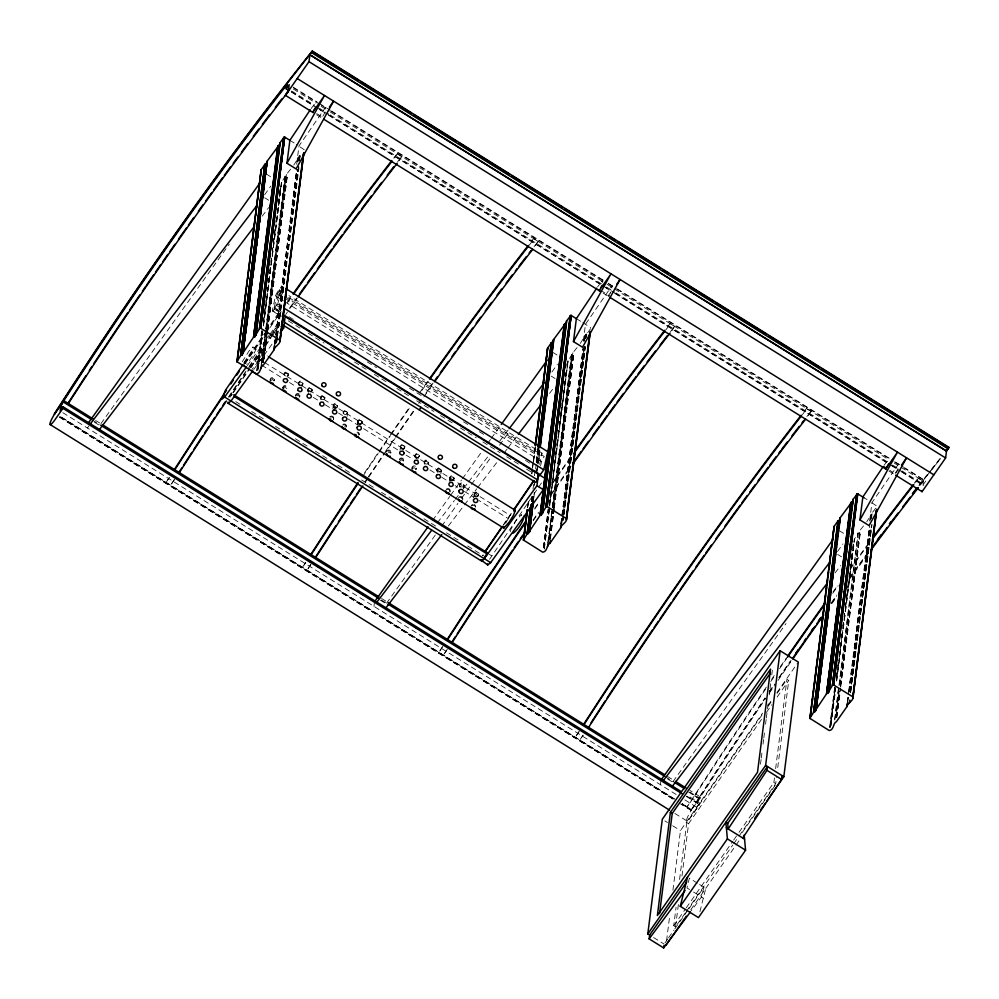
<?xml version="1.0" encoding="UTF-8"?>
<svg xmlns="http://www.w3.org/2000/svg" width="999" height="999" viewBox="0 0 999 999"><rect width="100%" height="100%" fill="white"/><g stroke="black" fill="none" stroke-linecap="round" stroke-linejoin="round"><path stroke-width="0.75" stroke-dasharray="5 3.75" d="M280.694 312.287L274.076 308.067L277.635 292.744L279.683 289.86L283.641 292.32M304.283 149.825L296.328 144.343M256.755 370.841L261.713 330.731M261.863 330.794L256.905 370.891L262.2 330.831L257.392 369.343M263.449 320.042L263.948 316.958M264.673 310.801L265.122 307.717M265.896 301.548L266.483 296.928M267.145 290.771L267.645 287.675M268.431 281.518L268.818 278.434M269.668 270.741L270.18 267.645M270.904 261.488L271.341 258.404M272.153 250.699L272.715 247.615M273.426 241.458L273.876 238.374M274.65 232.205L275.05 229.121M275.899 221.428L276.411 218.344M277.123 212.175L277.572 209.091M278.371 201.398L278.933 198.302M279.658 192.145L280.107 189.061M263.411 323.064L264.573 313.811M264.648 312.312L265.746 304.57M265.934 303.034L267.108 293.781M267.183 292.282L268.269 284.54M268.406 283.017L269.443 275.287M269.63 273.751L270.804 264.51M270.941 262.987L271.965 255.257M272.165 253.721L273.339 244.468M273.414 242.969L274.5 235.227M274.638 233.704L275.274 229.058M275.886 222.952L277.035 215.197M277.173 213.674L278.197 205.944M278.396 204.408L279.558 195.167M279.645 193.656L280.731 185.914M257.63 369.268L262.462 332.18M263.436 324.475L278.234 207.367M278.421 205.831L281.343 182.717L285.302 176.249L261.663 363.786M257.842 369.131L262.712 331.968M263.399 325.899L281.593 182.492M257.929 370.379L262.799 331.855M263.536 325.749L281.681 182.38M261.376 364.061L265.659 330.157L261.488 364.16M265.846 328.609L285.115 176.061L292.869 166.371M266.034 328.796L285.277 176.199M262.6 362.4L266.446 331.556M266.683 330.032L286.338 174.4M266.533 331.606L262.799 362.462L266.92 331.643M286.388 174.425L266.883 330.107L286.775 174.475M263.087 362.45L267.158 331.581M267.17 330.095L287.013 174.413M263.324 362.375L267.382 331.468M267.407 330.02L287.237 174.288M263.936 359.165L267.582 331.293M267.632 329.882L287.437 174.113M264.123 358.978L267.72 331.131M267.819 329.695L287.575 173.963M296.653 164.323L298.976 145.979L325.574 107.305L324.9 112.65L321.815 118.007M274.613 344.043L275.499 336.276M275.774 334.79L296.528 169.855M297.777 160.664L298.077 157.53L300.537 155.419M270.08 380.382L270.192 379.52M274.625 345.242L275.824 335.939M275.961 335.052L296.853 169.518M297.827 161.813L298.127 157.555M274.887 343.594L297.015 169.106M297.852 161.763L298.202 157.63M275.649 343.893L276.286 337.674M276.623 336.188L297.502 169.705M298.813 160.527L299.263 155.844M275.761 343.918L276.648 337.774M276.735 336.213L297.864 169.805M298.926 160.552L299.625 155.944M276.124 342.395L276.823 337.749M276.898 336.226L298.039 169.793M299.101 160.564L299.8 155.919M276.298 342.357L277.06 337.674M277.085 336.201L298.664 166.633M299.275 160.539L300.025 155.844M276.536 342.27L277.285 337.537M277.31 336.101L298.776 166.571M299.5 160.439L300.15 155.782M276.748 342.12L277.56 337.25M277.535 335.964L298.976 167.745M274.525 379.757L274.425 380.619A2.173 2.06 3.2 0 0 272.078 378.446A2.173 2.06 3.2 0 0 270.13 380.919M284.016 374.725L284.116 374.225A2.173 2.06 3.2 0 1 287.362 373.127A2.173 2.06 3.2 0 1 287.625 376.386C290.135 375.761 285.152 370.279 284.016 374.737A2.173 2.06 3.2 0 0 284.24 375.774L284.116 373.876M282.929 387.45L282.817 388.311A2.173 2.06 3.2 0 1 285.102 386.363A2.173 2.06 3.2 0 1 287.15 388.549L287.262 387.687M288.324 375.1L288.449 374.113M295.554 396.228L295.654 395.367M300.175 385.826L298.801 384.79L298.676 382.929M299.887 396.466L299.987 395.604M300.062 385.864A2.173 2.06 3.2 0 1 298.564 383.791L298.664 383.279A2.173 2.06 3.2 0 1 301.91 382.18A2.173 2.06 3.2 0 1 302.185 385.452L301.186 385.901A2.173 2.06 3.2 0 0 301.723 385.751L303.009 383.166M310.914 392.22C314.41 390.484 309.128 386.413 307.867 389.772A2.173 2.06 3.2 0 0 308.753 392.145A2.16 2.085 -1.9 0 1 307.817 390.784L307.867 389.435M312.088 390.609L312.2 389.672M321.054 399.675A2.16 2.085 -1.9 0 1 320.542 398.713L320.604 397.365M320.504 398.189L320.841 397.227A2.173 2.06 3.2 0 1 323.838 396.628A2.173 2.06 3.2 0 1 324.475 399.475L324.937 397.602M332.867 408.991L333.341 405.294M333.591 419.105L333.703 418.244M337.55 406.468L335.489 404.358L333.329 405.606A2.173 2.06 3.2 0 0 336.85 407.804L337.212 407.417A2.173 2.06 3.2 0 0 336.576 404.545A2.173 2.06 3.2 0 0 333.579 405.144L333.279 406.643A2.16 2.085 -1.9 0 0 335.851 408.241L337.212 407.405L337.674 405.532M343.181 413.174L343.893 411.813A2.173 1.948 12.9 0 1 347.415 413.998L347.415 413.986A2.173 2.06 3.2 0 0 343.893 411.8L343.531 412.212A2.173 2.06 3.2 0 0 343.743 414.71A2.16 2.085 -1.9 0 1 343.181 413.174L343.294 412.362M347.153 416.296L347.627 412.599M346.428 426.173L346.328 427.035A2.173 2.06 3.2 0 0 343.169 425.075M357.38 425.112L357.842 421.416M359.053 434.965L359.165 434.103M362.063 422.552L362.175 421.653M394.617 157.942L397.852 152.847L395.517 155.807A838.461 131.456 -58.1 0 0 393.693 158.142M399.175 160.777L402.397 155.682L400.062 158.629A838.461 131.456 -58.1 0 0 397.327 162.15M390.946 452.222L390.834 453.084A2.173 2.06 3.2 0 0 386.85 451.835M373.938 606.356L374.525 601.773M400.062 450.025L400.537 446.341M403.571 449.163L404.87 446.578M403.559 461.014L403.671 460.152M411.963 468.693L412.075 467.832M416.595 458.304L415.209 457.255L415.084 455.394M416.296 468.931L416.408 468.069M418.131 458.216L419.418 455.631M424.175 462.774L424.288 461.9M428.496 463.074L426.436 460.976L424.275 462.237A2.173 2.06 3.2 0 0 425.162 464.61A2.16 2.085 -1.9 0 1 424.225 463.249L424.525 461.775A2.173 2.06 3.2 0 1 427.522 461.163A2.173 2.06 3.2 0 1 428.159 464.023L428.621 462.15M440.896 471.965C442.545 469.58 437.912 467.47 437.013 470.167A2.173 2.06 3.2 0 0 437.462 472.177A2.16 2.085 -1.9 0 1 436.963 471.178L437.013 469.83M440.884 473.788L441.346 470.067M449.275 481.456L449.75 477.759M450 491.57L450.112 490.709M453.958 478.933C454.058 476.161 449.1 476.161 449.687 479.108A2.16 2.085 -1.9 0 0 452.26 480.706L453.621 479.87L454.083 477.997M459.59 485.689L459.702 484.827M463.573 488.773L464.036 485.064M462.849 498.638L462.737 499.5A2.173 2.06 3.2 0 0 458.753 498.251M473.788 497.577L474.25 493.893M478.471 495.017L478.583 494.13M529.158 245.279A835.164 130.944 -58.1 0 1 531.043 242.857L534.278 237.774L531.93 240.722A838.461 131.456 -58.1 0 0 529.195 244.243M535.589 245.692L538.823 240.597L536.475 243.556A838.461 131.456 -58.1 0 0 533.741 247.065M527.484 507.642L528.359 500.649M531.768 473.738L532.442 468.294M532.542 467.582L533.229 462.125M533.316 461.413L535.164 446.715M527.522 507.742L528.471 499.987M531.868 473.926L532.367 469.168M532.617 467.719L533.291 462.013M533.391 461.55L535.239 446.603M527.934 506.418L528.671 500.237M533.778 460.202L535.489 446.303M531.381 500.099L531.768 497.015M536.251 461.575L537.999 447.714M531.306 501.486L532.192 495.229M536.288 461.526L538.124 447.552M531.456 501.348L532.405 495.079M533.016 489.023L533.653 484.365M535.601 468.956L536.188 464.335M536.376 462.787L538.249 448.851M531.68 501.211L532.642 494.992M536.55 462.699L538.361 448.801M531.918 501.136L532.679 496.503L532.255 501.148M536.788 462.612L538.511 450.274M534.203 485.739L534.59 482.654L534.353 485.789M537.125 462.624L538.623 450.287M532.455 501.223L533.329 493.469M537.325 462.699L538.973 448.788M533.079 501.473L534.128 492.519M536.875 471.478L537.749 464.485M537.849 463.773L539.697 449.075M533.116 501.411L534.165 493.106M536.9 471.528L537.674 465.359M538.024 464.036L539.772 448.963M533.828 498.002L534.565 491.808M538.311 462.562L539.822 450.199M543.381 547.614L548.201 509.065M543.581 547.677L548.301 509.115M543.643 547.689L548.488 510.701M549.4 503.009L549.85 499.912M550.624 493.756L551.023 490.671M551.873 482.967L552.385 479.882M553.096 473.726L553.546 470.641M554.345 462.937L554.907 459.852M555.631 453.696L556.081 450.611M556.855 444.443L557.442 439.822M558.104 433.666L558.603 430.569M559.39 424.413L559.777 421.328M560.639 413.636L561.138 410.539M561.863 404.383L562.312 401.298M563.111 393.594L563.673 390.509M564.385 384.353L564.835 381.268M565.621 375.1L566.008 372.015M566.87 364.323L568.031 360.876L549.587 505.856M543.868 547.677L548.726 510.639M549.388 504.52L550.474 496.778M550.611 495.254L551.248 490.609M551.86 484.503L553.009 476.735M553.146 475.224L554.17 467.495M554.37 465.959L555.531 456.705M555.606 455.207L556.705 447.465M556.893 445.916L558.066 436.675M558.141 435.177L559.228 427.435M559.365 425.911L560.402 418.181M560.601 416.645L561.763 407.405M561.838 405.894L562.937 398.151M563.124 396.615L564.298 387.362M564.373 385.864L565.459 378.122M565.596 376.598L566.246 371.953M566.845 365.846L567.607 361.176M544.105 547.602L549.338 507.442M549.363 505.993L567.832 361.051M544.193 548.963L549.537 507.267M544.33 548.826L549.675 507.105M549.775 505.669L568.156 360.726L571.815 354.62L552.634 507.742M547.852 542.395L552.135 508.491L548.039 542.569M552.335 506.955L571.603 354.395L579.358 344.705M552.522 507.13L571.603 354.395M548.101 542.669L552.422 508.216M549.275 539.185L552.922 509.89M553.171 508.366L572.777 352.709M549.475 539.26L553.021 509.94M572.877 352.759L553.371 508.441L573.264 352.809M549.537 539.26L553.409 509.977M549.762 539.248L553.646 509.915M553.658 508.429L573.501 352.747M549.999 539.173L553.808 509.827M553.896 508.354L573.663 352.659M550.174 539.073L554.07 509.627M554.058 508.254L573.926 352.447M550.412 538.848L554.195 509.465M554.308 508.029L574.05 352.297M583.329 341.134L585.451 324.325L612.062 285.639L611.388 290.984M560.864 523.888L583.004 348.189M584.028 340.509L584.565 335.864L586.937 333.866L586.401 337.088M560.976 523.988L583.329 347.852M584.228 340.759L584.615 335.889M561.176 523.464L583.428 347.677M584.14 341.633L584.69 335.964M561.8 523.713L562.774 516.008M583.99 348.039L563.111 514.535L584.552 346.603M585.839 334.228L585.302 338.861L586.101 334.278M562.437 520.716L563.136 516.108M562.612 520.729L563.311 516.083M563.386 514.56L584.727 346.591M585.776 337.35L586.276 334.253M562.787 520.691L563.548 516.008M563.561 514.535L584.952 346.503M585.951 337.325L586.513 334.178M563.024 520.604L563.661 515.946M563.798 514.435L585.127 346.416M586.188 337.237L586.738 334.041M564.01 514.298L585.227 347.677L564.235 514.048M602.634 282.655L602.971 279.97L597.614 286.863M665.584 330.194A835.164 130.944 -58.1 0 1 667.469 327.784L670.691 322.689L668.356 325.649A838.461 131.456 -58.1 0 0 665.621 329.158M672.015 330.619L675.249 325.524L672.901 328.471A838.461 131.456 -58.1 0 0 670.167 331.993M661.001 780.107L660.426 784.69L661.9 782.579M666.57 940.658L669.854 914.672M672.939 890.209L680.469 830.594L762.599 713.136M685.389 912.799L675.549 926.872L673.738 925.736L676.073 907.254M679.57 879.532L686.763 822.552L762.774 713.848M675.549 926.872L678.671 902.234M681.967 876.048L688.586 823.688L761.912 718.818M684.889 799.912L696.803 807.329L697.389 802.746L700.524 797.002L689.934 790.409M700.524 797.002L691.683 809.689L682.192 803.646L691.308 810.214A11.176 1.748 -58.1 0 0 686.588 820.167A11.176 1.748 -58.1 0 0 690.721 817.282L699.562 804.645L699.75 803.121L687.836 795.704M760.501 764.198L761.088 759.577M761.288 758.029L762.262 750.336M763.036 744.168L763.623 739.547M763.81 738.011L764.784 730.306M765.559 724.15L766.146 719.53M766.345 717.994L767.319 710.289M767.507 708.753L768.481 701.048M769.255 694.892L769.842 690.272M770.042 688.736L771.016 681.031M771.79 674.874L772.377 670.254M801.997 415.122A835.164 130.944 -58.1 0 1 803.883 412.699L807.117 407.617L804.782 410.564A838.461 131.456 -58.1 0 0 802.035 414.086M808.428 415.534L811.663 410.452L809.327 413.399A838.461 131.456 -58.1 0 0 806.58 416.908M739.01 832.367L773.888 782.492L774.475 777.871M775.636 768.631L786.925 679.308L788.748 680.444L777.459 769.767M739.048 836.063L775.711 783.628L776.485 777.459M829.669 727.497L834.689 687.399M834.777 687.449L829.882 727.559L835.164 687.499M836.613 675.174L837.112 672.09M837.836 665.933L838.286 662.837M839.085 655.144L839.647 652.06M840.359 645.891L840.808 642.807M841.595 636.65L841.982 633.566M842.831 625.861L843.343 622.777M844.068 616.62L844.505 613.536M845.316 605.831L845.878 602.747M846.59 596.59L847.04 593.506M847.814 587.337L848.401 582.717M849.063 576.56L849.575 573.463M850.349 567.307L850.736 564.223M851.598 556.53L852.097 553.434M852.821 547.277L853.271 544.193M830.169 727.547L835.339 687.462L830.531 725.961M836.588 676.698L837.674 668.968M837.811 667.444L838.461 662.799M839.123 656.668L840.209 648.938M840.346 647.414L841.383 639.685M841.57 638.149L842.157 633.528M842.819 627.397L843.905 619.655M844.105 618.119L844.692 613.486M845.341 607.355L846.44 599.625M846.578 598.101L847.214 593.456M847.876 587.325L848.975 579.595M849.1 578.071L850.137 570.342M850.336 568.806L850.911 564.185M851.573 558.054L852.671 550.312M852.809 548.788L853.446 544.155M836.575 678.184L842.781 630.332M842.856 628.858L845.304 610.302M845.329 608.853L851.535 560.988M851.56 559.54L854.257 539.423L858.241 532.867L839.035 686.313M830.756 725.836L835.639 688.686M836.613 680.981L854.52 539.21M831.006 725.611L835.726 688.586M836.65 680.931L854.644 539.06M834.689 719.317L838.623 686.825M838.973 685.426L858.091 532.729L865.846 523.051M834.814 720.029L838.81 687.012M835.763 717.519L839.023 691.308M839.847 685.164L859.739 531.143M839.11 691.345L835.963 717.594L839.497 691.395M836.25 717.582L839.672 691.358M840.334 685.227L859.927 531.106M836.425 717.532L840.296 688.174M840.321 686.713L860.151 530.993M836.65 717.407L840.559 687.961M840.546 686.588L860.414 530.781M836.9 717.182L840.097 692.432M840.796 686.363L860.539 530.631M869.617 521.003L871.94 502.659L898.551 463.973L897.876 469.318L894.929 473.538L889.734 470.304M847.339 702.222L848.513 692.969M848.713 691.433L869.492 526.523M870.266 520.354L871.053 514.198L877.259 506.381L869.305 501.011M847.539 702.459L848.551 693.006M848.9 691.67L869.779 526.248M870.653 518.993L871.053 514.198M847.577 702.559L848.725 693.269M848.825 692.557L869.754 526.848M870.828 518.431L871.29 514.473L866.72 521.778M849.787 691.32L870.479 526.373M871.49 518.693L872.227 512.512M849.899 691.345L870.678 526.461M850.012 691.358L871.016 526.461M850.249 691.333L871.253 526.386M850.336 692.744L871.465 526.248M850.499 692.632L871.902 524.475L850.723 692.382M915.758 482.342L918.98 477.247L916.645 480.207A838.461 131.456 -58.1 0 0 913.898 483.716M901.71 471.99L922.889 485.164L923.538 480.032L940.758 458.304L921.19 483.029A838.461 131.456 -58.1 0 0 919.367 485.377M690.996 810.364L691.495 809.352A840.621 131.793 -58.1 0 1 765.059 697.864M298.564 383.791C298.726 381.231 302.947 381.768 302.884 384.165M416.471 458.329A2.173 2.06 3.2 0 1 414.972 456.256C415.147 453.696 419.355 454.245 419.293 456.63M307.767 390.259L308.104 389.298A2.173 2.06 3.2 0 1 311.114 388.698A2.173 2.06 3.2 0 1 311.75 391.558L311.376 391.958M414.972 456.256L415.072 455.756A2.173 2.06 3.2 0 1 418.331 454.657A2.173 2.06 3.2 0 1 418.593 457.917L417.594 458.366M436.913 470.654L437.25 469.692A2.173 2.06 3.2 0 1 440.259 469.093A2.173 2.06 3.2 0 1 440.896 471.94M281.593 316.258L272.327 310.489L275.512 295.954A4.333 0.674 -58.1 0 1 278.234 290.909L281.73 286.076L284.378 287.724M274.176 308.154L276.311 305.294L279.683 289.86M272.327 310.489A4.333 0.674 -58.1 0 0 274.263 309.078L277.759 304.245L281.73 286.076M536.463 471.403L537.1 468.494M538.374 462.674L539.685 456.718L542.07 453.184L288.923 295.604M539.61 464.423L542.07 453.184M540.571 465.909L541.533 461.55A4.333 0.674 -58.1 0 1 544.255 456.506L284.852 295.03M699.949 911.612L705.756 888.361L698.651 883.94M521.515 515.821L521.703 514.335L516.283 520.354L511.001 529.083L510.127 532.105L507.592 530.519M478.371 495.516L478.134 496.003A2.173 2.06 3.2 0 1 475.137 496.59A2.173 2.06 3.2 0 1 474.5 493.731L474.862 493.331A2.173 2.06 3.2 0 1 478.371 495.516L477.297 496.665A2.16 2.085 -1.9 0 1 474.15 494.705L474.862 493.331A2.173 1.948 12.9 0 1 478.384 495.516M482.779 555.581L483.191 554.77M590.621 328.584L587.012 333.753M489.572 559.29L537.787 488.374M242.245 361.788L249.038 350.974L252.947 347.04L267.32 355.994M244.98 363.486C256.006 343.206 261.276 345.105 246.641 364.323M251.336 367.445C265.572 342.645 265.022 354.32 251.835 369.568M230.132 397.24L231.868 394.118M231.456 395.791L232.205 394.393M270.254 381.181L272.24 379.42L274.238 381.181M505.644 523.189L508.379 518.668M691.108 810.414L720.566 765.159A838.461 131.456 -58.1 0 1 765.059 698.488M169.143 477.622L165.996 482.467L169.393 477.609M174.475 479.233L170.554 485.289L174.788 479.233M305.569 562.537L302.422 567.382L305.819 562.537M310.901 564.16L306.968 570.217L311.213 564.16M442.782 646.241L438.848 652.31L442.232 647.464M447.327 649.075L443.394 655.132L446.778 650.287M579.195 731.168L575.262 737.225L579.507 731.168M582.954 735.214L579.807 740.059L583.204 735.214M311.139 108.529L316.483 101.636M884.103 465.197L889.46 458.316M509.69 516.246L508.154 518.531L478.958 500.462M243.831 363.461L264.772 332.954M265.647 331.68L278.746 312.612L281.293 314.198M232.742 392.844L249.325 368.693M250.2 367.42L272.889 334.365M273.763 333.092L279.87 324.2M233.304 392.732L249.825 368.668M250.699 367.407L271.079 337.712M271.953 336.438L279.757 325.075M503.259 524.95L511.988 512.237M503.484 525.099L512.212 512.387M538.648 487.1L542.145 482.017M87.45 428.022L88.923 425.911M293.756 165.11L298.364 157.904M610.651 292.045L608.291 296.341L610.826 292.732M580.244 343.444L584.865 336.288M895.628 473.476L898.151 469.867M765.546 689.185A835.164 130.944 -58.1 0 0 694.755 795.953L687.137 806.867L716.021 762.324A838.461 131.456 -58.1 0 1 766.508 686.837M767.956 705.481L771.528 700.374M776.885 692.707L797.414 663.348M696.803 807.329L699.75 803.121M768.144 706.168L771.727 701.048M777.085 693.381L786.925 679.308M922.889 485.164L925.836 480.956L904.657 467.769M766.383 712.412L771.752 704.745M777.122 697.065L788.748 680.444M673.738 925.736L685.364 909.115M686.251 907.829L732.754 841.32M733.653 840.047L738.124 833.653M686.288 911.525L732.779 845.017M733.678 843.73L738.149 837.337M665.059 942.844L667.707 939.048M668.593 937.786L673.888 930.206M674.775 928.945L688.036 909.977M688.91 908.715L703.945 887.237L701.498 896.977L691.358 910.651M742.232 832.467L775.823 784.427M690.734 909.852L735.152 846.328M736.038 845.054L740.496 838.685M100.974 423.613L229.308 244.143M264.56 194.855L270.891 186.014M432.592 520.454L449.762 496.441M450.674 495.179L461.513 480.019M462.425 478.746L482.305 450.949M487.724 443.356L490.434 439.572M491.333 438.311L500.374 425.674M386.563 603.221L435.364 534.964M441.695 526.123L457.954 503.371M461.575 498.314L470.604 485.676M471.516 484.415L491.396 456.605M499.525 445.229L509.465 431.331M551.947 371.928L557.367 364.348M673.039 781.555L786.013 623.563M837.524 551.523L842.956 543.943M247.327 365.584L269.118 335.389M270.03 334.141L277.297 324.076L279.845 325.662M253.696 369.555L275.574 339.248M262.113 216.259L268.731 207.58M437.387 522.802L454.408 500.487M455.357 499.25L458.191 495.529M463.861 488.099L467.644 483.141M468.593 481.893L488.449 455.869M499.787 440.996L508.304 429.832M448.376 525.986L463.511 506.156M464.448 504.92L476.735 488.798M477.684 487.562L497.539 461.526M504.158 452.847L506.993 449.138M507.942 447.889L517.395 435.502M549.537 393.356L554.27 387.15M835.077 572.927L840.746 565.484M243.906 362.625L251.074 351.998L252.947 347.04M920.304 485.164L923.376 481.281L894.267 463.111M283.329 388.486L284.977 387.35L286.8 388.486M399.75 460.951L401.386 459.815L403.209 460.951M691.271 810.251L681.817 804.332M691.121 810.401L680.406 803.795M296.578 395.779L298.276 395.304L299.7 397.028M412.987 468.244L414.685 467.769L416.108 469.493A2.173 2.06 3.2 0 0 414.797 466.858A2.173 2.06 3.2 0 0 412.063 468.169M403.571 449.15L404.033 448.876A2.173 2.06 3.2 0 0 403.771 445.591A2.173 2.06 3.2 0 0 400.524 446.665L401.411 448.988L403.571 449.15A2.173 2.06 3.2 0 1 400.424 447.19C400.587 444.63 404.807 445.179 404.745 447.564M388.074 452.048L390.472 453.022M344.63 426.511L345.579 427.097M293.169 87.125L316.995 101.96M319.081 103.259L330.232 110.202M331.556 111.026L602.884 279.92M608.166 283.216L616.121 288.162M617.444 288.986L890.097 458.716M895.391 462.013L903.333 466.945M293.519 87.85L319.992 104.383M321.316 105.157L329.245 110.152M330.582 110.926L603.234 280.694M608.528 283.941L615.134 288.112M616.47 288.886L893.094 461.126M894.417 461.9L902.347 466.895M903.683 467.669L923.526 480.082M293.369 89.048L315.871 103.059M321.166 106.356L329.108 111.301M330.432 112.125L605.731 283.491M607.055 284.315L888.973 459.815M397.702 154.058L402.247 156.88M534.128 238.973L538.673 241.808M670.541 323.901L675.087 326.723M806.967 408.816L811.513 411.65M918.83 478.459L923.376 481.281M291.696 91.021L314.198 105.02M319.493 108.317L328.758 114.086M330.082 114.91L601.41 283.816M606.668 287.088L614.647 292.058M615.971 292.882L887.299 461.775M892.594 465.072L900.536 470.017M901.86 470.841L923.026 484.028M291.171 91.658L314.997 106.481M317.108 107.805L326.91 113.898M328.234 114.723L600.886 284.453M603.596 286.139L614.123 292.682M615.446 293.506L886.775 462.412M892.07 465.709L900.012 470.654M901.335 471.478L923.838 485.477M291.546 92.17L314.048 106.169M319.343 109.465L327.285 114.41M328.609 115.235L603.908 286.613M605.219 287.425L613.174 292.37M614.497 293.194L889.797 464.572M891.12 465.397L900.386 471.166M316.758 113.636L322.64 117.295M600.649 290.347L609.852 296.079M316.621 114.773L322.49 118.431M603.084 293.107L608.379 296.403M888.973 471.066L894.267 474.363M289.872 140.322L295.067 143.556M576.361 318.656L581.555 321.89M582.817 322.677L590.646 327.61M862.849 496.99L868.044 500.224M266.308 174.026L272.802 178.072M552.797 352.36L557.991 355.594M839.272 530.694L844.48 533.928M264.71 197.765L268.606 200.187M551.198 376.099L555.094 378.534M837.686 554.433L841.583 556.868M278.234 290.909L283.529 294.205M277.934 292.27L283.216 295.554M284.528 296.378L540.322 455.606M277.26 293.531L283.853 297.64M285.165 298.464L539.647 456.868M275.512 295.954L283.454 300.899M284.777 301.723L541.533 461.55M277.759 304.245L281.73 306.718M276.311 305.294L281.581 308.579M343.556 347.153L352.784 352.897M367.282 361.925L376.511 367.669M409.478 388.199L422.664 396.403M463.536 421.84L468.806 425.124M479.358 431.693L484.627 434.977M525.511 460.427L530.781 463.711M274.563 307.717L281.156 311.825M289.061 316.745L294.343 320.03M274.263 309.078L280.881 313.199M272.44 310.964L280.382 315.909M288.324 320.854L301.561 329.083M308.179 333.204L324.063 343.094M330.669 347.215L343.906 355.457M354.495 362.038L367.732 370.279M374.35 374.4L387.587 382.642M396.853 388.411L410.089 396.64M416.708 400.761L433.903 411.476M440.522 415.596L453.758 423.826M460.377 427.947L476.261 437.837M482.879 441.958L500.087 452.672M506.693 456.78L519.93 465.022M526.548 469.143L531.843 472.44M257.205 357.929L510.264 515.459M255.045 361.076L260.339 364.373M261.663 365.197L282.867 378.396M289.485 382.517L296.116 386.638M313.336 397.365L318.631 400.661M325.262 404.782L330.557 408.079M338.511 413.037L342.482 415.509M347.789 418.806L357.055 424.575M363.686 428.696L398.126 450.149M406.081 455.094L412.712 459.215M429.932 469.942L435.227 473.239M441.858 477.36L447.152 480.656M455.107 485.614L457.754 487.262M464.385 491.383L473.651 497.152M488.973 554.17L491.52 555.756M235.789 401.648L242.407 405.769M251.686 411.538L264.935 419.792M275.537 426.386L284.802 432.155M295.404 438.761L308.654 447.003M315.284 451.123L331.181 461.026M337.799 465.147L351.049 473.401M361.65 479.995L374.9 488.236M381.531 492.37L394.78 500.611M404.046 506.393L417.295 514.635M423.926 518.756L437.175 527.01M446.453 532.779L461.026 541.858M467.644 545.978L483.541 555.869M773.888 782.492L775.711 783.628M95.654 420.479L99.625 422.952M381.543 598.438L386.838 601.735M667.432 776.41L674.05 780.531M92.283 420.03L100.075 424.875M381.356 599.974L386.65 603.271M665.247 776.698L673.863 782.055M689.735 791.945L700.324 798.538M94.443 422.215L99.738 425.512M380.332 600.174L385.626 603.471M667.544 778.958L672.839 782.254M688.723 792.145L699.312 798.738A835.164 130.944 -58.1 0 1 765.709 698.463M694.755 795.953L699.312 798.788M686.8 796.153L697.389 802.746M686.325 796.415L699.562 804.645M62.825 412.687L676.947 794.979M59.94 416.708L674.313 799.212M682.005 803.945L691.52 809.927M59.84 416.883L674.2 799.362M681.917 804.12L691.408 810.077M59.74 417.095L674.1 799.5M59.665 417.295L673.801 799.587M674.862 813.436L686.775 820.853M686.763 822.552L688.586 823.688M664.884 820.891L667.482 822.514M672.677 825.748L680.469 830.594M697.327 883.116L689.385 878.171L686.95 887.924L692.245 891.22M693.568 892.045L703.321 898.113M653.583 937.524L664.173 944.105M324.812 398.539L322.752 396.428L320.592 397.702A2.173 2.06 3.2 0 0 321.054 399.712M364.66 472.652A838.461 131.456 -58.1 0 1 378.371 452.397M379.233 451.136A838.461 131.456 -58.1 0 1 389.51 436.088M390.384 434.815A838.461 131.456 -58.1 0 1 409.777 406.793M419.48 392.944A838.461 131.456 -58.1 0 1 428.534 380.107M362.537 476.748A835.164 130.944 -58.1 0 1 378.209 453.571M379.083 452.285A835.164 130.944 -58.1 0 1 390.484 435.614M391.358 434.34A835.164 130.944 -58.1 0 1 410.614 406.543M421.953 390.359A835.164 130.944 -58.1 0 1 428.259 381.456M365.384 482.117A835.164 130.944 -58.1 0 1 367.932 478.321M368.781 477.06A835.164 130.944 -58.1 0 1 382.754 456.406M383.628 455.119A835.164 130.944 -58.1 0 1 395.03 438.449M395.904 437.175A835.164 130.944 -58.1 0 1 415.159 409.378M423.888 396.915A835.164 130.944 -58.1 0 1 433.703 383.017M364.922 481.855A838.461 131.456 -58.1 0 1 367.495 478.034M368.356 476.76A838.461 131.456 -58.1 0 1 384.627 452.709M385.489 451.448A838.461 131.456 -58.1 0 1 414.335 409.615M418.731 403.321A838.461 131.456 -58.1 0 1 421.366 399.563M425.836 393.194A838.461 131.456 -58.1 0 1 433.079 382.942M534.752 508.216A838.461 131.456 -58.1 0 1 539.16 501.848M552.36 482.904A838.461 131.456 -58.1 0 1 572.19 454.857M534.777 509.103A835.164 130.944 -58.1 0 1 539.16 502.784M552.272 483.978A835.164 130.944 -58.1 0 1 571.865 456.268M533.116 519.992A838.461 131.456 -58.1 0 1 538.411 512.312M550.749 494.542A838.461 131.456 -58.1 0 1 570.404 466.583M533.204 520.816A835.164 130.944 -58.1 0 1 538.449 513.199M550.699 495.554A835.164 130.944 -58.1 0 1 571.016 466.67M285.614 375.949A2.173 2.06 3.2 0 1 284.465 372.852A2.173 2.06 3.2 0 1 287.899 372.615A2.173 2.06 3.2 0 1 287.275 375.836M357.667 432.03A2.173 2.06 3.2 0 1 359.066 434.627M283.154 388.486A2.173 2.06 3.2 0 1 284.927 385.502A2.173 2.06 3.2 0 1 287.163 388.211M295.704 395.904A2.173 2.06 3.2 0 1 297.015 393.569A2.173 2.06 3.2 0 1 299.663 394.405A2.173 2.06 3.2 0 1 299.275 397.028M270.754 381.006A2.173 2.06 3.2 0 1 270.779 378.221A2.173 2.06 3.2 0 1 273.701 378.022A2.173 2.06 3.2 0 1 274.176 380.769M342.807 424.513A2.173 2.06 3.2 0 1 346.079 427.185M386.601 451.985A2.173 2.06 3.2 0 1 389.448 450.149A2.173 2.06 3.2 0 1 390.597 453.234M412.112 468.369A2.173 2.06 3.2 0 1 413.424 466.034A2.173 2.06 3.2 0 1 416.084 466.87A2.173 2.06 3.2 0 1 415.696 469.493M399.438 459.378A2.173 2.06 3.2 0 1 402.447 458.179A2.173 2.06 3.2 0 1 403.321 461.163M446.128 489.46A2.173 2.06 3.2 0 1 449.35 489.035A2.173 2.06 3.2 0 1 449.4 492.132M458.504 498.401A2.173 2.06 3.2 0 1 461.351 496.565A2.173 2.06 3.2 0 1 462.5 499.65M329.707 416.995A2.173 2.06 3.2 0 1 332.717 416.408A2.173 2.06 3.2 0 1 333.354 419.268M357.005 432.779A2.173 2.06 3.2 0 1 359.016 434.428M295.654 395.704A2.173 2.06 3.2 0 1 298.389 394.393A2.173 2.06 3.2 0 1 299.787 397.003M471.853 505.769A2.173 2.06 3.2 0 1 475.424 506.893M399.575 459.752A2.173 2.06 3.2 0 1 402.585 459.165A2.173 2.06 3.2 0 1 403.221 462.025M452.26 480.756A2.173 2.06 3.2 0 0 453.259 480.282L453.621 479.882A2.173 2.06 3.2 0 0 452.984 477.01A2.173 2.06 3.2 0 0 449.987 477.609L449.75 478.071A2.173 2.06 3.2 0 0 451.698 480.794M446.853 489.61A2.173 2.06 3.2 0 1 449.9 492.107M330.444 417.145A2.173 2.06 3.2 0 1 333.491 419.642M471.341 505.794A2.173 2.06 3.2 0 1 472.964 504.433M474.075 504.495A2.173 2.06 3.2 0 1 475.474 507.092M770.803 681.48A835.164 130.944 -58.1 0 1 775.187 675.099M779.57 668.731A835.164 130.944 -58.1 0 1 786.563 658.603M832.679 593.331A835.164 130.944 -58.1 0 1 838.149 585.751M850.099 569.33A835.164 130.944 -58.1 0 1 870.441 541.77M771.653 679.32A838.461 131.456 -58.1 0 1 774.213 675.574M780.394 666.595A838.461 131.456 -58.1 0 1 786.563 657.667M833.079 591.82A838.461 131.456 -58.1 0 1 837.562 585.601M850.099 568.381A838.461 131.456 -58.1 0 1 869.929 541.508M769.218 693.306A835.164 130.944 -58.1 0 1 774.475 685.601M777.984 680.481A835.164 130.944 -58.1 0 1 791.995 660.164M831.867 603.621A835.164 130.944 -58.1 0 1 836.338 597.402M849.138 579.707A835.164 130.944 -58.1 0 1 869.355 552.185M769.342 692.182A838.461 131.456 -58.1 0 1 774.487 684.652M779.645 677.122A838.461 131.456 -58.1 0 1 791.108 660.501M831.33 603.421A838.461 131.456 -58.1 0 1 836.725 595.904M849.287 578.558A838.461 131.456 -58.1 0 1 868.993 551.723M244.518 363.698A838.461 131.456 -58.1 0 1 265.434 333.266M266.308 332.005A838.461 131.456 -58.1 0 1 281.281 310.552M287.587 301.586A838.461 131.456 -58.1 0 1 292.108 295.192M245.292 363.499A835.164 130.944 -58.1 0 1 281.181 311.638M287.337 302.897A835.164 130.944 -58.1 0 1 291.833 296.528M228.958 397.19A835.164 130.944 -58.1 0 1 245.454 372.777M248.963 367.62A835.164 130.944 -58.1 0 1 269.98 337.038M270.866 335.764A835.164 130.944 -58.1 0 1 279.608 323.201M285.726 314.473A835.164 130.944 -58.1 0 1 287.462 311.988M290.085 308.279A835.164 130.944 -58.1 0 1 297.277 298.089M228.509 396.94A838.461 131.456 -58.1 0 1 248.214 367.782M249.063 366.521A838.461 131.456 -58.1 0 1 271.74 333.566M272.627 332.292A838.461 131.456 -58.1 0 1 279.67 322.178M289.423 308.279A838.461 131.456 -58.1 0 1 296.666 298.027M769.355 691.545A840.621 131.793 -58.1 0 1 774.512 683.99M778.795 677.722A840.621 131.793 -58.1 0 1 790.296 661.051M831.668 602.31A840.621 131.793 -58.1 0 1 836.912 595.017M849.5 577.622A840.621 131.793 -58.1 0 1 869.255 550.711M918.855 485.377A840.621 131.793 -58.1 0 1 930.381 470.654M931.355 469.418A840.621 131.793 -58.1 0 1 941.995 456.019M535.077 470.829L534.49 475.449L535.164 470.716M357.842 421.728L357.742 422.24A2.16 2.085 -1.9 0 0 360.889 424.2L361.963 423.052A2.173 2.06 3.2 0 0 358.454 420.866L357.842 421.703M459.702 485.127L459.602 485.639A2.16 2.085 -1.9 0 0 460.152 487.15A2.173 2.06 3.2 0 1 459.94 484.677L460.314 484.265A2.173 2.06 3.2 0 1 463.823 486.463L463.586 486.938A2.173 2.06 3.2 0 1 463.211 487.35L463.823 486.463A2.173 1.948 12.9 0 0 460.302 484.278L459.702 485.102M361.963 423.052L361.713 423.539A2.173 2.06 3.2 0 1 358.716 424.125A2.173 2.06 3.2 0 1 358.079 421.266L358.454 420.866A2.173 1.948 12.9 0 1 361.963 423.052M674.475 798.988L60.115 416.408L674.437 799.038M460.252 486.313A2.173 2.06 3.2 0 0 463.936 485.601A2.173 2.06 3.2 0 0 461.413 482.929A2.173 2.06 3.2 0 0 460.252 486.313M333.891 406.78A2.173 2.06 3.2 0 0 337.562 406.056A2.173 2.06 3.2 0 0 335.052 403.396A2.173 2.06 3.2 0 0 333.891 406.78M299.225 384.415A2.173 2.06 3.2 0 0 302.897 383.691A2.173 2.06 3.2 0 0 300.387 381.031A2.173 2.06 3.2 0 0 299.225 384.415M321.154 398.851A2.173 2.06 3.2 0 0 324.837 398.139A2.173 2.06 3.2 0 0 322.315 395.467A2.173 2.06 3.2 0 0 321.154 398.851M308.429 390.934A2.173 2.06 3.2 0 0 312.1 390.209A2.173 2.06 3.2 0 0 309.59 387.537A2.173 2.06 3.2 0 0 308.429 390.934M358.391 422.914A2.173 2.06 3.2 0 0 362.075 422.19A2.173 2.06 3.2 0 0 359.553 419.518A2.173 2.06 3.2 0 0 358.391 422.914M343.843 413.848A2.173 2.06 3.2 0 0 347.527 413.124A2.173 2.06 3.2 0 0 345.005 410.464A2.173 2.06 3.2 0 0 343.843 413.848M474.812 495.379A2.173 2.06 3.2 0 0 478.484 494.655A2.173 2.06 3.2 0 0 475.974 491.983A2.173 2.06 3.2 0 0 474.812 495.379M437.574 471.328A2.173 2.06 3.2 0 0 441.246 470.604A2.173 2.06 3.2 0 0 438.736 467.932A2.173 2.06 3.2 0 0 437.574 471.328M424.837 463.399A2.173 2.06 3.2 0 0 428.509 462.674A2.173 2.06 3.2 0 0 425.999 460.002A2.173 2.06 3.2 0 0 424.837 463.399M401.086 447.827A2.173 2.06 3.2 0 0 404.77 447.102A2.173 2.06 3.2 0 0 402.247 444.443A2.173 2.06 3.2 0 0 401.086 447.827M415.634 456.88A2.173 2.06 3.2 0 0 419.318 456.168A2.173 2.06 3.2 0 0 416.795 453.496A2.173 2.06 3.2 0 0 415.634 456.88M450.299 479.245A2.173 2.06 3.2 0 0 453.983 478.521A2.173 2.06 3.2 0 0 451.461 475.861A2.173 2.06 3.2 0 0 450.299 479.245"/><path stroke-width="1.5" d="M93.007 418.831L63.886 400.711L60.752 406.443L60.177 411.039L63.112 406.818L681.218 791.583M949.025 447.377L312.4 51.074L284.553 86.738A838.461 131.456 -58.1 0 0 83.928 368.856L54.67 413.911A11.176 1.748 -58.1 0 0 49.962 423.876A11.176 1.748 -58.1 0 0 54.083 420.991L62.925 408.354L63.112 406.818M284.34 137.125L259.852 328.334L284.515 137.113L260.639 328.234L284.628 137.113L260.639 328.234L279.832 340.172C281.518 343.444 273.651 347.078 274.038 349.862L263.436 365.035C260.065 365.934 261.126 373.551 256.268 373.876L236.913 361.663L261.176 169.705L264.835 164.485L266.021 164.173L267.108 161.226L278.733 145.542L254.845 336.713L278.733 145.542M241.209 329.595L237.175 361.988L261.214 169.643L258.579 192.482M241.646 326.548L242.183 321.89M242.62 318.843L243.157 314.185M243.594 311.139L246.278 289.535M246.703 286.488L247.252 281.83M247.677 278.783L248.227 274.126M248.651 271.079L249.201 266.421M249.625 263.374L250.162 258.716M250.599 255.669L255.232 218.656M255.657 215.597L256.206 210.951M256.631 207.892L257.18 203.247M257.605 200.187L258.154 195.542M236.913 361.663L240.609 355.669L264.747 164.598M240.609 355.669L264.972 164.348M240.734 355.507L265.197 164.198M240.884 355.382L265.422 164.098M241.221 355.194L265.659 164.073M242.869 353.384L267.07 161.276L242.982 353.496L241.883 355.244L265.771 164.086M241.883 355.244L265.921 164.123M243.644 348.938L244.181 344.293M244.618 341.233L245.155 336.588M245.592 333.529L250.225 296.516M250.649 293.469L251.199 288.811M251.623 285.764L252.16 281.106M252.597 278.059L256.256 248.751M256.693 245.704L257.23 241.046M257.655 237.999L258.204 233.341M258.629 230.294L259.178 225.637M259.603 222.59L260.152 217.932M260.577 214.885L265.21 177.872M265.647 174.813L266.184 170.167M266.621 167.108L267.195 162.487M242.794 353.234L253.571 337.125L277.797 145.954M253.571 337.125L278.047 145.729M253.696 336.975L278.271 145.604M254.021 336.738L278.446 145.554M254.183 336.663L278.671 145.542M313.224 112.662L285.439 95.367L288.524 90.01L289.198 84.653L286.251 88.874L288.898 90.522M286.251 88.874L286.9 83.729M254.845 336.713L256.019 335.027L280.07 142.682L284.166 137.175M255.944 334.965L280.07 142.682M255.831 334.84L259.465 328.696L283.691 137.525M259.465 328.696L283.928 137.3M261.076 368.406L261.638 364.385M329.383 107.18L333.591 101.161L296.079 168.918L286.975 163.249L289.872 140.322L310.277 109.79M285.439 95.367L309.003 61.663L309.877 54.758L946.503 451.048L945.628 457.967L922.065 491.67L895.591 475.187M274.201 348.926L274.525 345.704M274.138 349.7L274.613 345.891M279.92 340.234L303.384 153.721M279.932 341.446L303.708 153.396M279.995 341.321L303.871 152.61M280.032 333.067L283.666 328.034L285.115 316.571L538.174 474.1L537.45 479.832L535.676 482.355L282.617 324.825M570.941 315.447L546.565 506.568L571.103 315.447L547.077 506.555L566.321 518.506C568.044 521.753 560.089 525.499 560.514 528.196L549.912 543.369C546.603 544.393 547.589 551.81 542.757 552.21L523.389 539.997L527.185 509.89M535.214 445.666L547.627 348.102L551.311 342.819L552.509 342.507L553.596 339.56L566.483 322.153L542.507 513.361L541.183 514.985L565.222 323.876L540.384 515.134L564.747 323.938M523.563 540.259L527.26 509.777M535.402 445.117L547.702 347.977M523.651 540.322L524.975 529.507M525.412 526.461L525.949 521.803M526.373 518.756L526.923 514.098M536.301 440.159L538.985 418.556M539.423 415.509L541.908 395.454M542.345 392.395L542.882 387.749M543.319 384.69L547.627 348.102M530.407 507.804L527.097 534.003L523.389 539.997M551.236 342.932L538.186 446.166L551.46 342.682M530.831 506.018L527.135 533.953L529.545 531.893L529.895 528.783M527.372 533.716L531.231 504.333M538.274 447.415L551.673 342.532M527.597 533.578L531.468 504.233M538.498 447.29L551.91 342.432M527.834 533.503L531.505 505.744M538.736 447.202L552.147 342.407M528.171 533.503L531.868 504.22M539.073 447.215L552.26 342.42M528.371 533.578L531.918 504.245M539.273 447.29L552.36 342.445M529.545 531.893L533.079 501.473M539.785 447.777L553.521 339.672M529.458 531.83L533.154 501.348M539.922 447.477L553.596 339.56M530.319 525.736L532.817 505.669M540.247 447.152L542.932 425.549M543.369 422.49L543.906 417.844M544.343 414.785L544.88 410.139M545.317 407.08L547.989 385.477M548.426 382.43L551.885 354.657M552.322 351.611L552.859 346.953M553.296 343.906L553.683 340.821M228.009 402.06L228.059 403.296L481.493 561.001L484.29 558.678L536.95 485.701L538.399 474.238L544.767 478.209M529.283 531.568L540.059 515.459L564.273 324.288M540.134 515.359L564.522 324.063M540.734 514.972L564.934 323.888M541.333 515.047L565.422 323.951M542.507 513.361L566.558 321.016L570.816 315.459M542.32 513.174L545.953 507.042L570.167 315.859M546.028 506.93L570.417 315.634M546.078 506.88L570.641 315.509M547.215 506.618L571.216 315.484M547.564 546.74L548.076 542.619M616.708 284.315L620.079 279.495L582.554 347.252L573.463 341.583L576.361 318.656L596.765 288.137M549.875 543.419L550.299 540.284M560.651 527.971L561.101 524.225M566.358 518.543L589.672 333.604M566.408 519.78L590.197 331.73M566.483 519.667L590.334 331.431M599.35 289.535L599.2 290.684L610.988 273.838L573.463 341.583M690.434 911.887L663.686 947.926L649.138 938.873L649.625 935.052L647.802 933.915L662.287 819.28L780.119 650.749L798.301 662.075L783.828 776.71L767.032 800.736M670.391 812.362L657.367 915.546L757.517 772.302L770.554 669.118L670.391 812.362L672.215 813.498L659.565 913.598M663.686 947.926L664.01 945.379M647.802 933.915L765.634 765.396L780.119 650.749M766.97 770.341L767.457 766.52L727.684 823.401L728.196 828.933L766.97 770.341L781.518 779.407L742.744 837.999M781.518 779.407L782.005 775.586M864.21 497.839L857.542 493.781L833.503 684.877L852.809 696.84C854.482 700.062 846.727 703.658 847.002 706.543L836.4 721.703C833.016 722.639 834.14 730.144 829.232 730.544L809.877 718.331L834.115 526.436L837.799 521.153L838.985 520.841L840.072 517.894L851.697 502.21L827.809 693.381L828.995 691.695L829.57 687.075M834.177 526.323L810.052 718.593L811.65 706.305M812.087 703.246L812.624 698.601M813.061 695.541L813.598 690.896M814.035 687.836L816.707 666.233M817.145 663.186L817.681 658.528M818.119 655.481L820.604 635.414M821.041 632.367L825.674 595.354M826.098 592.307L826.635 587.649M827.072 584.602L827.609 579.944M828.046 576.898L828.583 572.24M829.02 569.193L834.115 526.436M809.877 718.331L813.586 712.337L837.949 521.016M813.586 712.337L838.161 520.866M813.86 712.05L838.398 520.779M814.085 711.912L838.573 520.741M814.372 711.825L838.735 520.754M820.654 673.226L816.033 710.239L814.847 711.912L838.848 520.779M816.033 710.239L840.009 518.006M815.946 710.164L840.072 517.894M821.091 670.167L821.628 665.521M822.065 662.462L822.602 657.817M823.039 654.757L823.576 650.112M824.013 647.052L826.697 625.449M827.122 622.402L829.607 602.335M830.044 599.288L830.581 594.63M831.018 591.583L834.677 562.275M835.102 559.228L835.651 554.57M836.076 551.523L836.625 546.865M837.05 543.818L837.599 539.16M838.024 536.113L838.573 531.456M838.998 528.409L840.171 519.155M815.771 709.902L826.548 693.793L850.761 502.622M826.548 693.793L850.961 502.435M826.673 693.643L851.185 502.297M826.872 693.468L851.41 502.222M827.334 693.281L851.648 502.21L827.222 693.306M853.034 499.35L828.945 691.67L853.034 499.35L857.542 493.781L832.929 684.952L857.304 493.793M829.969 683.99L832.691 662.412M833.079 659.34L833.666 654.707M834.053 651.635L834.64 647.002M835.027 643.93L835.614 639.298M836.001 636.226L836.588 631.605M836.975 628.521L840.671 599.238M841.058 596.153L841.645 591.533M842.032 588.448L842.619 583.828M843.006 580.744L843.593 576.123M843.98 573.039L844.567 568.419M844.954 565.334L846.702 551.473M847.09 548.389L847.676 543.768M848.064 540.684L848.651 536.063M849.038 532.979L849.625 528.359M850.012 525.274L850.599 520.654M850.986 517.569L851.573 512.949M851.96 509.865L852.971 500.487M828.77 691.47L832.429 685.376L856.655 494.193M832.429 685.376L856.855 494.006M832.567 685.214L857.067 493.868M833.703 684.952L857.791 493.856M901.51 465.047L906.568 457.829L869.043 525.586L859.952 519.917L862.849 496.99L883.253 466.471M847.002 706.543L847.427 703.396M847.077 706.418L847.589 703.034M849.362 703.171L849.749 700.087M852.846 696.877L876.36 510.389M876.448 510.452L852.896 698.114L876.835 509.228M922.065 491.67L922.214 490.521M949.025 447.527L946.503 451.098L309.865 54.77M480.981 559.977L487.787 564.959L490.659 562.637L543.319 489.672L536.95 485.701M54.358 414.061L54.858 413.062A840.621 131.793 -58.1 0 1 312.063 51.361L312.275 51.124M458.978 490.859L458.878 491.346A2.16 1.948 12.9 0 0 462.038 493.306L462.5 493.019A2.173 2.098 -1.9 0 0 462.237 489.71A2.173 2.098 -1.9 0 0 458.978 490.834M481.256 559.939C482.067 562.812 487.949 553.159 487.599 552.922L233.766 394.817M487.612 563.898L487.712 564.934M539.173 476.048A4.333 0.674 -58.1 0 0 540.284 474.675L543.781 469.842L547.752 451.673L285.702 288.549M386.588 453.908C386.151 454.882 391.645 458.141 390.222 456.181M399.313 461.838C398.888 462.799 404.383 466.058 402.959 464.098M412.05 469.767C411.613 470.729 417.12 473.988 415.684 472.028M744.18 834.977L745.579 850.199L698.438 917.606L680.257 906.293L687.574 877.047M234.528 395.392L234.228 396.528L487.287 554.058M244.293 365.022L244.618 366.358M503.958 526.648L503.771 528.134L509.19 522.127L513.461 515.322L515.334 510.377L268.644 356.805M333.254 421.603L330.594 420.342L330.731 418.906M345.979 429.533L342.969 427.647M358.716 437.45L356.056 436.188L356.193 434.765M449.662 494.068L446.653 492.195M462.4 501.998L459.378 500.124M475.124 509.915L472.115 508.041M286.975 163.249L324.5 95.492L312.712 112.35L315.809 106.993M859.952 519.917L897.464 452.172L885.688 469.018L888.773 463.661M55.02 413.399L54.495 414.098M68.344 402.734L85.964 375.574M173.913 470.267L194.892 437.924A838.461 131.456 -58.1 0 1 223.963 394.106M179.308 471.803L181.818 467.919M183.504 465.334L191.883 452.397M193.569 449.812L199.438 440.759A838.461 131.456 -58.1 0 1 202.847 435.564M310.339 555.182L331.306 522.852A838.461 131.456 -58.1 0 1 357.817 482.854M314.885 558.016L335.864 525.686M446.765 640.109L467.732 607.767A838.461 131.456 -58.1 0 1 525.924 521.016M452.147 641.645L455.507 636.463M457.18 633.878L470.604 613.186M583.179 725.024L604.158 692.694A838.461 131.456 -58.1 0 1 801.123 415.259M591.083 722.689L605.344 700.699M607.03 698.114L608.703 695.529A838.461 131.456 -58.1 0 1 652.335 630.107M566.558 321.016L566.458 322.103M242.957 364.735L225.499 390.159L221.691 399.338L224.638 397.04L246.428 366.845M484.927 551.648L501.51 527.497M513.736 509.702L533.803 480.457M485.152 551.798L502.609 526.361M513.736 510.402L534.028 480.594M55.045 413.399L63.886 400.711M278.983 145.642L280.007 143.806M88.037 423.426L259.977 182.879M419.268 409.89L421.029 407.367M374.525 601.773L428.072 526.773M600.824 287.437L602.297 285.327M851.947 502.31L853.134 500.624M661.001 780.107L832.954 539.547M672.215 813.498L770.591 672.814M649.625 935.052L686.738 881.967M680.257 906.293L727.384 838.885L725.861 822.264L727.684 823.401M665.996 945.241L686.313 916.17M754.657 818.431L758.191 813.373M760.851 809.577L765.259 803.258M501.286 424.4L547.377 359.952M252.784 370.816L230.994 401.011L228.122 403.321M484.865 556.693L487.599 552.922M649.138 938.873L685.102 890.409M90.397 423.801L256.793 205.632M99.5 429.47L254.545 226.174M376.885 602.135L431.718 530.244M509.24 428.596L544.23 382.729M385.976 607.804L441.758 534.665M518.344 434.253L541.033 404.508M663.373 780.469L829.769 562.3M672.464 786.138L827.509 582.842M286.75 84.99L283.666 88.874A835.164 130.944 -58.1 0 0 62.675 402.485M945.828 451.223A840.621 131.793 -58.1 0 1 948.7 447.664L948.95 447.39M513.973 511.276L515.334 510.377M414.985 460.464L417.632 460.152L418.494 462.649A2.185 2.098 -1.9 0 1 416.308 464.11L414.498 462.974A2.185 2.098 -1.9 0 1 414.96 460.452M308.229 394.218L310.414 394.255L311.388 396.178A2.185 2.11 -1.9 0 1 310.19 397.939L309.665 398.102A2.16 1.948 12.9 0 1 307.093 396.503L307.043 395.979A2.185 2.11 -1.9 0 1 308.204 394.193M437.375 474.6L439.56 474.65L440.534 476.56A2.185 2.11 -1.9 0 1 439.335 478.321L438.811 478.496A2.16 1.948 12.9 0 1 436.238 476.898L436.188 476.361A2.185 2.11 -1.9 0 1 437.35 474.587M523.926 516.183C523.988 520.766 517.07 531.268 512.749 533.341M571.266 315.497L576.448 318.718M284.827 137.188L289.972 140.384M312.063 51.361L358.391 80.195M361.039 81.843L411.326 113.149M413.973 114.798L456.331 141.159M458.978 142.807L509.278 174.126M511.925 175.774L562.212 207.08M564.86 208.729L607.217 235.09M609.865 236.738L615.159 240.035M617.807 241.683L660.164 268.044M662.812 269.693L668.106 272.989M670.754 274.638L713.099 300.999M715.746 302.647L766.046 333.953M768.693 335.602L818.993 366.92M821.64 368.569L871.927 399.875M874.575 401.523L948.7 447.664M311.588 52.635L948.226 448.926M309.003 61.663L945.628 457.967M297.215 78.509L933.853 474.812M883.828 466.62L886.475 468.269M323.813 119.256L600.436 291.458M609.702 297.227L886.325 469.418M284.378 308.366L543.781 469.842M283.529 314.847L540.284 474.675M284.39 322.302L537.45 479.832M281.119 326.448L283.666 328.034M251.798 371.291L503.771 528.134M224.638 397.04L484.065 558.528M484.29 558.678L490.659 562.637M765.634 765.396L783.828 776.71M102.273 424.6L378.896 596.79M388.161 602.559L664.785 774.762M675.374 781.355L685.963 787.949M63.699 402.235L91.496 419.543M100.762 425.299L378.708 598.326M387.974 604.095L664.597 776.285M675.187 782.879L684.452 788.648M60.752 406.443L63.399 408.091M104.433 433.641L107.08 435.289M157.367 466.595L160.015 468.244M179.87 480.594L182.517 482.242M210.314 499.55L212.962 501.198M263.261 532.504L265.909 534.153M308.254 560.514L310.901 562.162M316.196 565.459L318.843 567.107M361.201 593.481L363.848 595.117M414.135 626.435L416.783 628.084M467.082 659.39L469.73 661.038M520.029 692.344L522.677 693.993M565.022 720.354L567.669 722.002M572.964 725.299L575.611 726.947M617.969 753.308L620.616 754.957M625.911 758.253L628.558 759.902M62.925 408.354L682.354 793.943M726.373 827.809L744.567 839.135M727.384 838.885L745.579 850.199M50.137 424.55L669.567 810.139M298.077 390.509L299.9 391.645A2.185 2.098 -1.9 0 0 302.085 390.184L301.223 387.687L298.564 387.999A2.185 2.098 -1.9 0 0 298.052 390.497M299.026 400.299L298.339 399.063L295.454 398.077M286.301 392.37L285.602 391.133L282.717 390.147M273.564 384.453L272.877 383.216L269.98 382.217M319.78 403.896L319.817 404.433A2.16 1.948 12.9 0 0 322.39 406.031L322.927 405.856A2.185 2.11 -1.9 0 0 324.113 404.096L323.139 402.185L320.966 402.135A2.185 2.11 -1.9 0 0 319.742 403.883M310.889 555.169A835.164 130.944 -58.1 0 1 358.291 483.091M430.045 378.921A835.164 130.944 -58.1 0 1 528.221 246.491M429.445 378.833A838.461 131.456 -58.1 0 1 528.284 245.417M315.434 558.004A835.164 130.944 -58.1 0 1 362.837 485.914M434.602 381.743A835.164 130.944 -58.1 0 1 532.767 249.325M338.411 521.79A838.461 131.456 -58.1 0 1 342.682 515.297M344.393 512.712A838.461 131.456 -58.1 0 1 348.663 506.256M350.374 503.671A838.461 131.456 -58.1 0 1 354.657 497.227M356.368 494.655A838.461 131.456 -58.1 0 1 360.651 488.249M434.89 380.394A838.461 131.456 -58.1 0 1 437.599 376.573M440.309 372.764A838.461 131.456 -58.1 0 1 448.426 361.426M452.023 356.418A838.461 131.456 -58.1 0 1 455.606 351.448M457.405 348.963A838.461 131.456 -58.1 0 1 472.614 328.072M476.173 323.214A838.461 131.456 -58.1 0 1 480.619 317.195M485.202 311.001A838.461 131.456 -58.1 0 1 491.583 302.41M497.052 295.117A838.461 131.456 -58.1 0 1 501.585 289.073M506.106 283.092A838.461 131.456 -58.1 0 1 507.917 280.707M508.816 279.52A838.461 131.456 -58.1 0 1 512.537 274.625M515.322 270.966A838.461 131.456 -58.1 0 1 517.17 268.544M519.018 266.121A838.461 131.456 -58.1 0 1 526.411 256.531M529.158 252.972A838.461 131.456 -58.1 0 1 530.993 250.599M583.728 725.012A835.164 130.944 -58.1 0 1 801.061 416.333M588.286 727.846A835.164 130.944 -58.1 0 1 805.606 419.168M654.045 627.584A838.461 131.456 -58.1 0 1 658.329 621.291M660.052 618.781A838.461 131.456 -58.1 0 1 671.303 602.36M673.076 599.8A838.461 131.456 -58.1 0 1 678.358 592.145M680.119 589.597A838.461 131.456 -58.1 0 1 693.331 570.654M695.966 566.895A838.461 131.456 -58.1 0 1 704.12 555.344M705.918 552.784A838.461 131.456 -58.1 0 1 711.35 545.154M715.858 538.823A838.461 131.456 -58.1 0 1 721.266 531.268M724.862 526.261A838.461 131.456 -58.1 0 1 740.097 505.244M741.882 502.797A838.461 131.456 -58.1 0 1 747.24 495.492M749.912 491.858A838.461 131.456 -58.1 0 1 755.294 484.552M758.041 480.844A838.461 131.456 -58.1 0 1 768.069 467.382M769.892 464.96A838.461 131.456 -58.1 0 1 776.235 456.518M778.945 452.934A838.461 131.456 -58.1 0 1 780.756 450.549M781.655 449.363A838.461 131.456 -58.1 0 1 787.237 442.033M791.87 435.964A838.461 131.456 -58.1 0 1 799.25 426.373M802.01 422.814A838.461 131.456 -58.1 0 1 803.845 420.442M447.315 640.097A835.164 130.944 -58.1 0 1 526.023 521.815M573.651 453.746A835.164 130.944 -58.1 0 1 664.635 331.406M574.887 451.073A838.461 131.456 -58.1 0 1 664.697 330.332M451.86 642.919A835.164 130.944 -58.1 0 1 525.312 532.317M572.814 464.135A835.164 130.944 -58.1 0 1 670.129 333.029M472.277 610.601A838.461 131.456 -58.1 0 1 500.487 568.056M501.348 566.783A838.461 131.456 -58.1 0 1 512.487 550.249M514.198 547.714A838.461 131.456 -58.1 0 1 518.481 541.408M520.192 538.886A838.461 131.456 -58.1 0 1 522.764 535.114M573.114 462.774A838.461 131.456 -58.1 0 1 581.243 451.373M583.041 448.863A838.461 131.456 -58.1 0 1 588.436 441.346M592.931 435.127A838.461 131.456 -58.1 0 1 599.2 426.461M600.998 424.001A838.461 131.456 -58.1 0 1 607.255 415.434M609.04 412.999A838.461 131.456 -58.1 0 1 615.272 404.52M617.045 402.11A838.461 131.456 -58.1 0 1 623.451 393.469M626.186 389.785A838.461 131.456 -58.1 0 1 636.188 376.411M638.011 374.001A838.461 131.456 -58.1 0 1 644.33 365.622M647.09 361.988A838.461 131.456 -58.1 0 1 655.444 351.049M660.064 345.03A838.461 131.456 -58.1 0 1 667.419 335.527M358.341 436.388A2.173 2.06 3.2 0 1 354.82 434.19M284.315 390.384A2.173 2.06 3.2 0 1 283.803 390.147M297.04 398.301A2.173 2.06 3.2 0 1 296.541 398.077M345.142 428.758A2.173 2.06 3.2 0 1 342.095 426.273M474.75 508.853A2.173 2.06 3.2 0 1 471.128 507.192M387.05 454.333A2.173 2.06 3.2 0 1 386.725 453.896M400.212 462.612A2.173 2.06 3.2 0 1 399.463 461.813M448.826 493.294A2.173 2.06 3.2 0 1 445.766 490.809M332.405 420.829A2.173 2.06 3.2 0 1 329.258 418.868M462.025 500.924A2.173 2.06 3.2 0 1 458.404 499.263M68.057 404.008A835.164 130.944 -58.1 0 1 288.212 91.696M89.336 370.392A838.461 131.456 -58.1 0 1 91.896 366.496M93.606 363.898A838.461 131.456 -58.1 0 1 127.822 312.6M129.545 310.077A838.461 131.456 -58.1 0 1 139.823 294.942M142.395 291.184A838.461 131.456 -58.1 0 1 145.817 286.176M146.678 284.94A838.461 131.456 -58.1 0 1 153.734 274.688M155.494 272.128A838.461 131.456 -58.1 0 1 160.789 264.498M162.55 261.95A838.461 131.456 -58.1 0 1 167.832 254.37M169.593 251.848A838.461 131.456 -58.1 0 1 174.875 244.318M178.459 239.198A838.461 131.456 -58.1 0 1 186.613 227.672M188.411 225.125A838.461 131.456 -58.1 0 1 193.831 217.52M198.339 211.201A838.461 131.456 -58.1 0 1 202.847 204.932M205.544 201.186A838.461 131.456 -58.1 0 1 211.825 192.495M213.611 190.022A838.461 131.456 -58.1 0 1 222.565 177.735M224.35 175.3A838.461 131.456 -58.1 0 1 230.582 166.808M233.242 163.199A838.461 131.456 -58.1 0 1 237.824 157.018M241.471 152.098A838.461 131.456 -58.1 0 1 247.852 143.556M253.296 136.289A838.461 131.456 -58.1 0 1 258.729 129.096M262.362 124.301A838.461 131.456 -58.1 0 1 269.792 114.548M275.337 107.318A838.461 131.456 -58.1 0 1 281.78 98.976M788.323 655.132A838.461 131.456 -58.1 0 1 824.987 603.096M872.664 537.837A838.461 131.456 -58.1 0 1 912.986 484.89M787.437 657.342A835.164 130.944 -58.1 0 1 824.625 604.545M872.327 539.26A835.164 130.944 -58.1 0 1 913.873 484.752M792.869 657.966A838.461 131.456 -58.1 0 1 805.194 640.297M807.829 636.538A838.461 131.456 -58.1 0 1 815.072 626.261M816.882 623.701A838.461 131.456 -58.1 0 1 821.403 617.32M871.727 548.026A838.461 131.456 -58.1 0 1 879.033 538.236M880.843 535.801A838.461 131.456 -58.1 0 1 887.199 527.36M889.909 523.763A838.461 131.456 -58.1 0 1 898.176 512.887M902.809 506.818A838.461 131.456 -58.1 0 1 910.189 497.202M912.949 493.631A838.461 131.456 -58.1 0 1 917.532 487.724M792.869 658.903A835.164 130.944 -58.1 0 1 823.8 614.909M871.24 549.65A835.164 130.944 -58.1 0 1 918.418 487.587M174.475 470.254A835.164 130.944 -58.1 0 1 224.413 394.368M293.631 293.993A835.164 130.944 -58.1 0 1 391.795 161.563M224.812 392.832A838.461 131.456 -58.1 0 1 226.523 390.284M230.806 383.916A838.461 131.456 -58.1 0 1 233.379 380.107M236.813 375.05A838.461 131.456 -58.1 0 1 239.373 371.253M293.019 293.918A838.461 131.456 -58.1 0 1 391.858 160.489M179.021 473.076A835.164 130.944 -58.1 0 1 226.411 400.999M298.177 296.828A835.164 130.944 -58.1 0 1 397.29 163.187M204.558 432.967A838.461 131.456 -58.1 0 1 208.828 426.498M210.539 423.913A838.461 131.456 -58.1 0 1 214.81 417.457M216.521 414.885A838.461 131.456 -58.1 0 1 220.804 408.454M222.515 405.894A838.461 131.456 -58.1 0 1 225.087 402.048M299.375 294.193A838.461 131.456 -58.1 0 1 305.694 285.314M307.492 282.792A838.461 131.456 -58.1 0 1 314.697 272.752M317.395 269.006A838.461 131.456 -58.1 0 1 323.676 260.327M325.462 257.854A838.461 131.456 -58.1 0 1 331.73 249.25M333.516 246.803A838.461 131.456 -58.1 0 1 342.42 234.678M344.205 232.268A838.461 131.456 -58.1 0 1 350.599 223.626M352.435 221.166A838.461 131.456 -58.1 0 1 359.715 211.401M361.538 208.978A838.461 131.456 -58.1 0 1 371.491 195.779M374.25 192.145A838.461 131.456 -58.1 0 1 381.68 182.417M387.225 175.187A838.461 131.456 -58.1 0 1 393.656 166.858M795.591 653.421A840.621 131.793 -58.1 0 1 798.251 649.612M804.42 640.771A840.621 131.793 -58.1 0 1 806.181 638.261M811.463 630.744A840.621 131.793 -58.1 0 1 813.223 628.246M818.506 620.791A840.621 131.793 -58.1 0 1 820.266 618.306M877.497 539.635A840.621 131.793 -58.1 0 1 881.143 534.765M889.335 523.888A840.621 131.793 -58.1 0 1 891.145 521.49M912.412 493.668A840.621 131.793 -58.1 0 1 916.095 488.911M287.637 380.569L287.525 381.131A2.185 2.098 -1.9 0 1 285.352 382.58L283.529 381.456A2.185 2.098 -1.9 0 1 284.016 378.946L286.663 378.621L287.637 380.569M404.046 453.034L403.946 453.596A2.185 2.098 -1.9 0 1 401.76 455.044L399.937 453.921A2.185 2.098 -1.9 0 1 400.399 451.398L403.084 451.098L404.046 453.034M342.57 418.369L342.47 418.868A2.16 1.948 12.9 0 0 345.617 420.841L346.079 420.554A2.173 2.098 -1.9 0 0 345.829 417.245A2.173 2.098 -1.9 0 0 342.57 418.369M357.118 427.435L357.018 427.934A2.16 1.948 12.9 0 0 360.164 429.895L360.639 429.62A2.173 2.098 -1.9 0 0 360.377 426.298A2.173 2.098 -1.9 0 0 357.118 427.422M473.538 499.9L473.426 500.399A2.16 1.948 12.9 0 0 476.585 502.36L477.047 502.085A2.173 2.098 -1.9 0 0 476.785 498.776A2.173 2.098 -1.9 0 0 473.526 499.9M334.228 409.877L333.703 410.065A2.185 2.11 -1.9 0 0 332.48 411.8L332.555 412.362A2.16 1.948 12.9 0 0 335.127 413.961L335.664 413.786A2.185 2.11 -1.9 0 0 336.85 412.025L335.876 410.114L334.228 409.877M425.187 466.483L424.65 466.683A2.185 2.11 -1.9 0 0 423.426 468.419L423.501 468.968A2.16 1.948 12.9 0 0 426.073 470.579L426.61 470.404A2.185 2.11 -1.9 0 0 427.797 468.643L426.823 466.72L425.187 466.483M450.649 482.342L450.112 482.529A2.185 2.11 -1.9 0 0 448.926 484.29L448.963 484.827A2.16 1.948 12.9 0 0 451.536 486.426L452.072 486.251A2.185 2.11 -1.9 0 0 453.259 484.49L452.285 482.579L450.649 482.342M322.24 386.138A2.173 2.06 3.2 0 0 325.924 385.427A2.173 2.06 3.2 0 0 323.401 382.754A2.173 2.06 3.2 0 0 322.24 386.138M336.788 395.204A2.173 2.06 3.2 0 0 340.472 394.48A2.173 2.06 3.2 0 0 337.949 391.808A2.173 2.06 3.2 0 0 336.788 395.204M453.209 467.669A2.173 2.06 3.2 0 0 456.88 466.945A2.173 2.06 3.2 0 0 454.37 464.285A2.173 2.06 3.2 0 0 453.209 467.669M438.648 458.616A2.173 2.06 3.2 0 0 442.332 457.892A2.173 2.06 3.2 0 0 439.81 455.219A2.173 2.06 3.2 0 0 438.648 458.616"/></g></svg>
